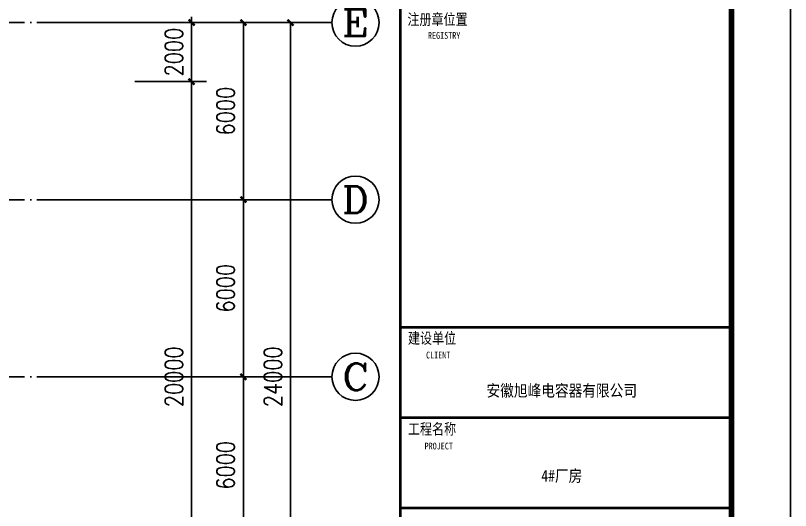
# Model space of a CAD drawing. Extents: x 3757684 to 3906284, y -130571 to 413559.
# Drawn here: x 3880018 to 3906284, y 126282 to 143053 of the extents above; entities that cross this region are included whole.
import ezdxf
from ezdxf.enums import TextEntityAlignment as Align

# ---------------------------------------------------------------- set-up
doc = ezdxf.new("R2010")
doc.units = 0
doc.header["$LTSCALE"] = 1000
doc.header["$MEASUREMENT"] = 0
doc.linetypes.add('DOTE', pattern=[2.42, 2, -0.2, 0.02, -0.2])
doc.layers.get('0').update_dxf_attribs({"color": 4, "linetype": 'CONTINUOUS'})
doc.layers.get('Defpoints').update_dxf_attribs({"linetype": 'CONTINUOUS'})
for name, color, linetype in [('46', 7, 'CONTINUOUS'), ('AXIS', 3, 'CONTINUOUS'), ('AXIS_TEXT', 7, 'CONTINUOUS'), ('DOTE', 1, 'CONTINUOUS'), ('PUB_DIM', 3, 'CONTINUOUS'), ('PUB_TEXT', 7, 'CONTINUOUS'), ('PUB_TITLE', 4, 'CONTINUOUS')]:
    doc.layers.add(name, color=color, linetype=linetype)
doc.styles.add('-黑体', font='simhei_0.ttf', dxfattribs={"width": 0.8})
doc.styles.add('_TCH_AXIS', font='COMPLEX', dxfattribs={"bigfont": 'GBCBIG'})
doc.styles.add('COMPLEX', font='COMPLEX')
doc.styles.add('DIM_FONT', font='SIMPLEX.shx', dxfattribs={"width": 0.8})
doc.dimstyles.new('DIMN200', dxfattribs={"dimscale": 2, "dimtxt": 300, "dimasz": 100, "dimexe": 250, "dimexo": 300, "dimgap": 150, "dimtad": 1, "dimdec": 0, "dimzin": 0, "dimdsep": 46, "dimtxsty": 'DIM_FONT', "dimblk": 'ARCHTICK', "dimcen": 0.09, "dimclrt": 7, "dimazin": 2, "dimtfac": 1, "dimtdec": 0, "dimtix": 1, "dimtmove": 2, "dimatfit": 3, "dimfxl": 0, "dimtolj": 1, "dimtzin": 0, "dimarcsym": 0})

# ---------------------------------------------------------------- blocks, each defined once
blk = doc.blocks.new('_ArchTick')
at = {"color": 0, "linetype": 'ByBlock', "const_width": 0.4}
blk.add_lwpolyline([(-0.5, -0.5), (0.5, 0.5)], dxfattribs=at)
blk = doc.blocks.new('*D88')
at = {"layer": 'Defpoints', "color": 0}
for p in [(3883466, 142813), (3885986, 142813), (3883466, 140813)]:
    blk.add_point(p, dxfattribs=at)
at = {"layer": 'PUB_DIM', "color": 0, "lineweight": -2}
for p, q in [((3885986, 142813), (3885986, 143013)), ((3884066, 142813), (3886486, 142813)), ((3885986, 140813), (3885986, 142813)), ((3884066, 140813), (3886486, 140813)), ((3885986, 140813), (3885986, 140613))]:
    blk.add_line(p, q, dxfattribs=at)
at = {"layer": 'PUB_DIM', "color": 0, "lineweight": -2, "xscale": 200, "yscale": 200, "zscale": 200}
for p, rotation in [((3885986, 142813), 270), ((3885986, 140813), 90)]:
    blk.add_blockref('_ArchTick', p, dxfattribs=dict(at, rotation=rotation))
at = {"layer": 'PUB_DIM', "color": 7, "insert": (3885386, 141813), "char_height": 600, "attachment_point": 5, "rotation": 90, "style": 'DIM_FONT'}
blk.add_mtext('\\A1;2000', dxfattribs=at)
blk = doc.blocks.new('*D89')
at = {"layer": 'Defpoints', "color": 0}
for p in [(3883466, 140813), (3885986, 140813), (3883466, 120813)]:
    blk.add_point(p, dxfattribs=at)
at = {"layer": 'PUB_DIM', "color": 0, "lineweight": -2}
for p, q in [((3884066, 140813), (3886486, 140813)), ((3885986, 120813), (3885986, 140813)), ((3884066, 120813), (3886486, 120813))]:
    blk.add_line(p, q, dxfattribs=at)
at = {"layer": 'PUB_DIM', "color": 0, "lineweight": -2, "xscale": 200, "yscale": 200, "zscale": 200}
for p, rotation in [((3885986, 140813), 90), ((3885986, 120813), 270)]:
    blk.add_blockref('_ArchTick', p, dxfattribs=dict(at, rotation=rotation))
at = {"layer": 'PUB_DIM', "color": 7, "insert": (3885386, 130813), "char_height": 600, "attachment_point": 5, "rotation": 90, "style": 'DIM_FONT'}
blk.add_mtext('\\A1;20000', dxfattribs=at)
blk = doc.blocks.new('*D155')
at = {"layer": 'AXIS', "color": 0, "lineweight": -2}
for p, q in [((3883340, 130813), (3888240, 130813)), ((3887740, 124813), (3887740, 130813)), ((3883340, 124813), (3888240, 124813))]:
    blk.add_line(p, q, dxfattribs=at)
at = {"layer": 'Defpoints', "color": 0}
for p in [(3882740, 130813), (3887740, 130813), (3882740, 124813)]:
    blk.add_point(p, dxfattribs=at)
at = {"layer": 'AXIS', "color": 0, "lineweight": -2, "xscale": 200, "yscale": 200, "zscale": 200}
for p, rotation in [((3887740, 130813), 90), ((3887740, 124813), 270)]:
    blk.add_blockref('_ArchTick', p, dxfattribs=dict(at, rotation=rotation))
at = {"layer": 'AXIS', "color": 7, "insert": (3887140, 127813), "char_height": 600, "attachment_point": 5, "rotation": 90, "style": 'DIM_FONT'}
blk.add_mtext('\\A1;6000', dxfattribs=at)
blk = doc.blocks.new('*D156')
at = {"layer": 'AXIS', "color": 0, "lineweight": -2}
for p, q in [((3883340, 136813), (3888240, 136813)), ((3887740, 130813), (3887740, 136813)), ((3883340, 130813), (3888240, 130813))]:
    blk.add_line(p, q, dxfattribs=at)
at = {"layer": 'Defpoints', "color": 0}
for p in [(3882740, 136813), (3887740, 136813), (3882740, 130813)]:
    blk.add_point(p, dxfattribs=at)
at = {"layer": 'AXIS', "color": 0, "lineweight": -2, "xscale": 200, "yscale": 200, "zscale": 200}
for p, rotation in [((3887740, 136813), 90), ((3887740, 130813), 270)]:
    blk.add_blockref('_ArchTick', p, dxfattribs=dict(at, rotation=rotation))
at = {"layer": 'AXIS', "color": 7, "insert": (3887140, 133813), "char_height": 600, "attachment_point": 5, "rotation": 90, "style": 'DIM_FONT'}
blk.add_mtext('\\A1;6000', dxfattribs=at)
blk = doc.blocks.new('*D157')
at = {"layer": 'AXIS', "color": 0, "lineweight": -2}
for p, q in [((3883340, 142813), (3888240, 142813)), ((3887740, 136813), (3887740, 142813)), ((3883340, 136813), (3888240, 136813))]:
    blk.add_line(p, q, dxfattribs=at)
at = {"layer": 'Defpoints', "color": 0}
for p in [(3882740, 142813), (3887740, 142813), (3882740, 136813)]:
    blk.add_point(p, dxfattribs=at)
at = {"layer": 'AXIS', "color": 0, "lineweight": -2, "xscale": 200, "yscale": 200, "zscale": 200}
for p, rotation in [((3887740, 142813), 90), ((3887740, 136813), 270)]:
    blk.add_blockref('_ArchTick', p, dxfattribs=dict(at, rotation=rotation))
at = {"layer": 'AXIS', "color": 7, "insert": (3887140, 139813), "char_height": 600, "attachment_point": 5, "rotation": 90, "style": 'DIM_FONT'}
blk.add_mtext('\\A1;6000', dxfattribs=at)
blk = doc.blocks.new('*D158')
at = {"layer": 'AXIS', "color": 0, "lineweight": -2}
for p, q in [((3883340, 142813), (3889840, 142813)), ((3889340, 118813), (3889340, 142813)), ((3883340, 118813), (3889840, 118813))]:
    blk.add_line(p, q, dxfattribs=at)
at = {"layer": 'Defpoints', "color": 0}
for p in [(3882740, 142813), (3889340, 142813), (3882740, 118813)]:
    blk.add_point(p, dxfattribs=at)
at = {"layer": 'AXIS', "color": 0, "lineweight": -2, "xscale": 200, "yscale": 200, "zscale": 200}
for p, rotation in [((3889340, 142813), 90), ((3889340, 118813), 270)]:
    blk.add_blockref('_ArchTick', p, dxfattribs=dict(at, rotation=rotation))
at = {"layer": 'AXIS', "color": 7, "insert": (3888740, 130813), "char_height": 600, "attachment_point": 5, "rotation": 90, "style": 'DIM_FONT'}
blk.add_mtext('\\A1;24000', dxfattribs=at)
blk = doc.blocks.new('_AXISO')
blk.add_circle((0, 0), 0.5)
at = {"layer": 'AXIS_TEXT', "style": 'COMPLEX', "width": 1.041667}
blk.add_attdef('A', text='', height=0.56, dxfattribs=at).set_placement((-0.25, -0.28), (0.25, -0.28), align=Align.FIT)
blk = doc.blocks.new('A$C6CA8367D')
at = {"layer": 'PUB_TITLE', "lineweight": 40, "const_width": 42.5, "elevation": 0}
for points in [[(192, 40000), (189, 1)], [(191, 21417), (5801, 21417)], [(191, 19887), (5801, 19887)], [(191, 18357), (5801, 18357)]]:
    blk.add_lwpolyline(points, dxfattribs=at)
at = {"layer": '46', "linetype": 'Continuous', "style": '-黑体', "width": 0.85}
for s, p in [('安徽旭峰电容器有限公司', (2926, 20246, 0)), ('4#厂房', (2926, 18802, 0))]:
    blk.add_text(s, height=200, rotation=359.9964, dxfattribs=at).set_placement(p, align=Align.CENTER)
at = {"layer": 'PUB_TEXT', "attachment_point": 1, "rotation": 359.9964, "style": '-黑体'}
for s, insert, char_height, width in [('注册章位置', (310, 26729, 0), 187, 1529.99), ('REGISTRY', (658, 26420, 0), 114.7, 2399.54), ('建设单位', (320, 21328, 0), 187, 1111.79), ('CLIENT', (626, 21005, 0), 114.7, 2399.54), ('工程名称', (319, 19789, 0), 187, 1111.79), ('PROJECT', (601, 19464, 0), 114.7, 2399.54)]:
    blk.add_mtext(s, dxfattribs=dict(at, insert=insert, char_height=char_height, width=width))

msp = doc.modelspace()

# ---------------------------------------------------------------- linework, layer by layer
at = {"layer": 'AXIS'}
for p, q in [((3882739.8, 142812.8), (3890739.8, 142812.8)), ((3882739.8, 136812.8), (3890739.8, 136812.8)), ((3882739.8, 130812.8), (3890739.8, 130812.8))]:
    msp.add_line(p, q, dxfattribs=at)
at = {"layer": 'DOTE', "linetype": 'DOTE'}
for p, q in [((3882739.8, 142812.8, 0), (3784688, 142812.8, 0)), ((3882739.8, 136812.8, 0), (3784688, 136812.8, 0)), ((3882739.8, 130812.8, 0), (3784688, 130812.8, 0))]:
    msp.add_line(p, q, dxfattribs=at)
at = {"layer": 'PUB_TITLE', "elevation": 0}
msp.add_lwpolyline([(3757684, 87652), (3906284, 87652), (3906284, 171652), (3757684, 171652)], close=True, dxfattribs=at)
at = {"layer": 'PUB_TITLE', "const_width": 200, "elevation": 0}
msp.add_lwpolyline([(3762684, 89652), (3904284, 89652), (3904284, 169652), (3762684, 169652)], close=True, dxfattribs=at)

# ---------------------------------------------------------------- block references
at = {"xscale": 2, "yscale": 2, "zscale": 2}
msp.add_blockref('A$C6CA8367D', (3892680.3, 89652, 0), dxfattribs=at)
at = {"layer": 'AXIS'}
ref = msp.add_blockref('_AXISO', (3891539.8, 142812.8), dxfattribs=dict(at, xscale=1600, yscale=1600, zscale=1600))
ref.add_attrib('A', 'E', dxfattribs={"layer": 'AXIS_TEXT', "height": 905.1, "style": '_TCH_AXIS', "width": 1.3125}).set_placement((3891087.3, 142360.2), (3891992.3, 142360.2), align=Align.FIT)
ref = msp.add_blockref('_AXISO', (3891539.8, 136812.8), dxfattribs=dict(at, xscale=1600, yscale=1600, zscale=1600))
ref.add_attrib('A', 'D', dxfattribs={"layer": 'AXIS_TEXT', "height": 905.1, "style": '_TCH_AXIS', "width": 1.235294}).set_placement((3891087.3, 136360.2), (3891992.3, 136360.2), align=Align.FIT)
ref = msp.add_blockref('_AXISO', (3891539.8, 130812.8), dxfattribs=dict(at, xscale=1600, yscale=1600, zscale=1600))
ref.add_attrib('A', 'C', dxfattribs={"layer": 'AXIS_TEXT', "height": 905.1, "style": '_TCH_AXIS', "width": 1.4}).set_placement((3891087.3, 130360.2), (3891992.3, 130360.2), align=Align.FIT)

# ---------------------------------------------------------------- dimensions: what is measured, and where the dimension line sits
for p1, p2, distance, picture, middle in [((3882739.8, 136812.8), (3882739.8, 142812.8), -5000, '*D157', (3887139.8, 139812.8)), ((3882739.8, 118812.8), (3882739.8, 142812.8), -6600, '*D158', (3888739.8, 130812.8)), ((3882739.8, 130812.8), (3882739.8, 136812.8), -5000, '*D156', (3887139.8, 133812.8)), ((3882739.8, 124812.8), (3882739.8, 130812.8), -5000, '*D155', (3887139.8, 127812.8))]:
    dim = msp.add_aligned_dim(p1=p1, p2=p2, distance=distance, dimstyle='DIMN200', dxfattribs=at)
    dim.commit()
    dim.dimension.update_dxf_attribs({"geometry": picture, "text_midpoint": middle})
at = {"layer": 'PUB_DIM'}
for p1, p2, picture, middle in [((3883465.6, 140812.8), (3883465.6, 142812.8), '*D88', (3885385.6, 141812.8)), ((3883465.6, 120812.8), (3883465.6, 140812.8), '*D89', (3885385.6, 130812.8))]:
    dim = msp.add_aligned_dim(p1=p1, p2=p2, distance=-2520, dimstyle='DIMN200', dxfattribs=at)
    dim.commit()
    dim.dimension.update_dxf_attribs({"geometry": picture, "text_midpoint": middle})

doc.saveas('drawing.dxf')
